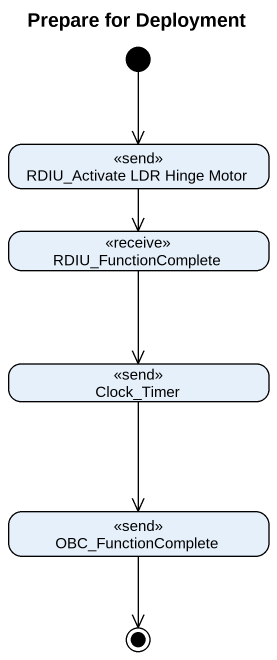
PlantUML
@startuml
title Prepare for Deployment
hide empty description
state "RDIU_Activate LDR Hinge Motor" as RDIU_Activate_LDR_Hinge <<send>>
state RDIU_FunctionComplete <<receive>>
state Clock_Timer <<send>>
state OBC_FunctionComplete <<send>>
[*] --> RDIU_Activate_LDR_Hinge
RDIU_Activate_LDR_Hinge --> RDIU_FunctionComplete
RDIU_FunctionComplete --> Clock_Timer
Clock_Timer --> OBC_FunctionComplete
OBC_FunctionComplete --> [*]
@enduml
